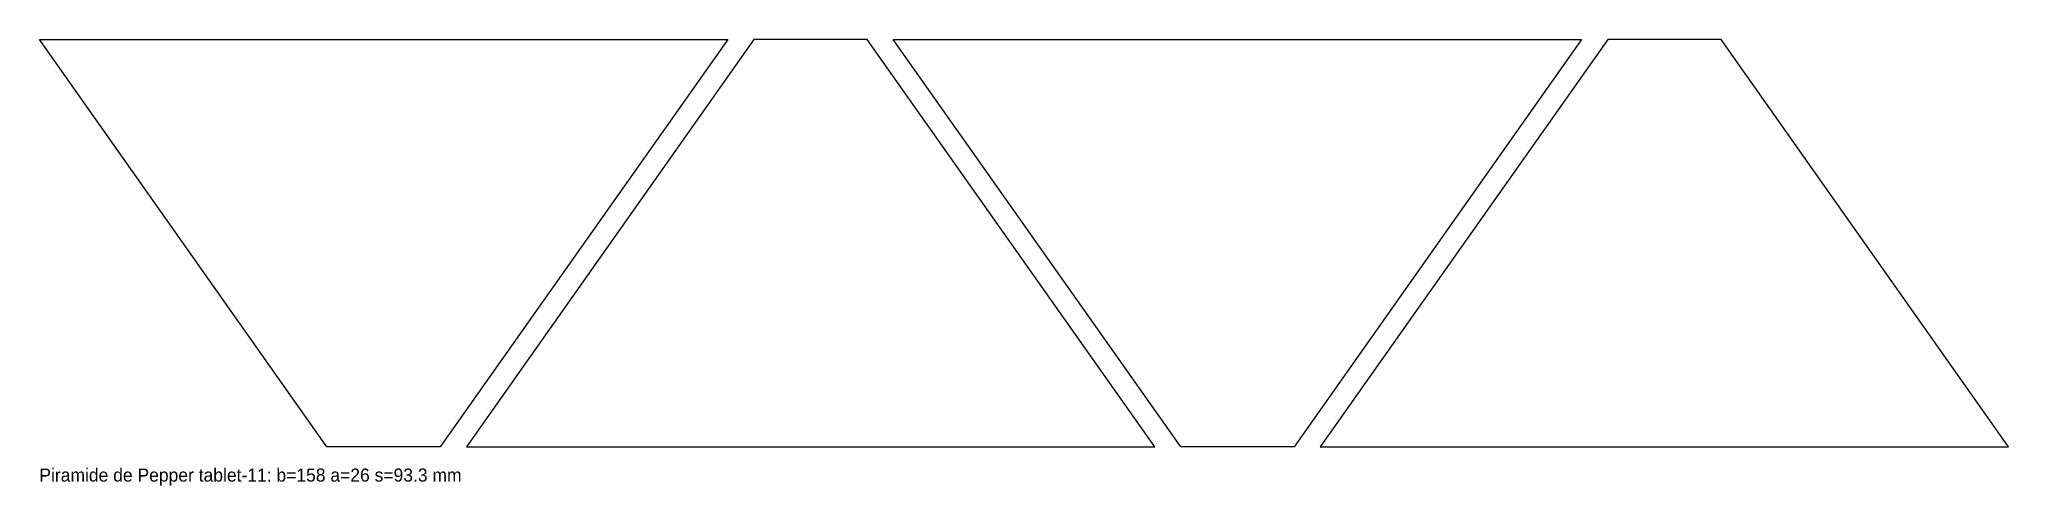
# Model space of a CAD drawing. Header units: millimetres. Extents: x 0 to 452, y -102 to 0.
import ezdxf

# ---------------------------------------------------------------- set-up
doc = ezdxf.new("R2010")
doc.units = ezdxf.units.MM

msp = doc.modelspace()

# ---------------------------------------------------------------- linework, layer by layer
at = {"layer": 'CORTE', "color": 1}
for p, q in [((0, 0), (158, 0)), ((66, -93.338), (0, 0)), ((158, 0), (92, -93.338)), ((164, 0), (98, -93.338)), ((190, 0), (164, 0)), ((256, -93.338), (190, 0)), ((196, 0), (354, 0)), ((262, -93.338), (196, 0)), ((354, 0), (288, -93.338)), ((360, 0), (294, -93.338)), ((386, 0), (360, 0)), ((452, -93.338), (386, 0)), ((92, -93.338), (66, -93.338)), ((98, -93.338), (256, -93.338)), ((288, -93.338), (262, -93.338)), ((294, -93.338), (452, -93.338))]:
    msp.add_line(p, q, dxfattribs=at)

# ---------------------------------------------------------------- texts
at = {"layer": 'NOTAS', "color": 8}
msp.add_text('Piramide de Pepper tablet-11: b=158 a=26 s=93.3 mm', height=3, dxfattribs=at).set_placement((0, -101.338))

doc.saveas('drawing.dxf')
